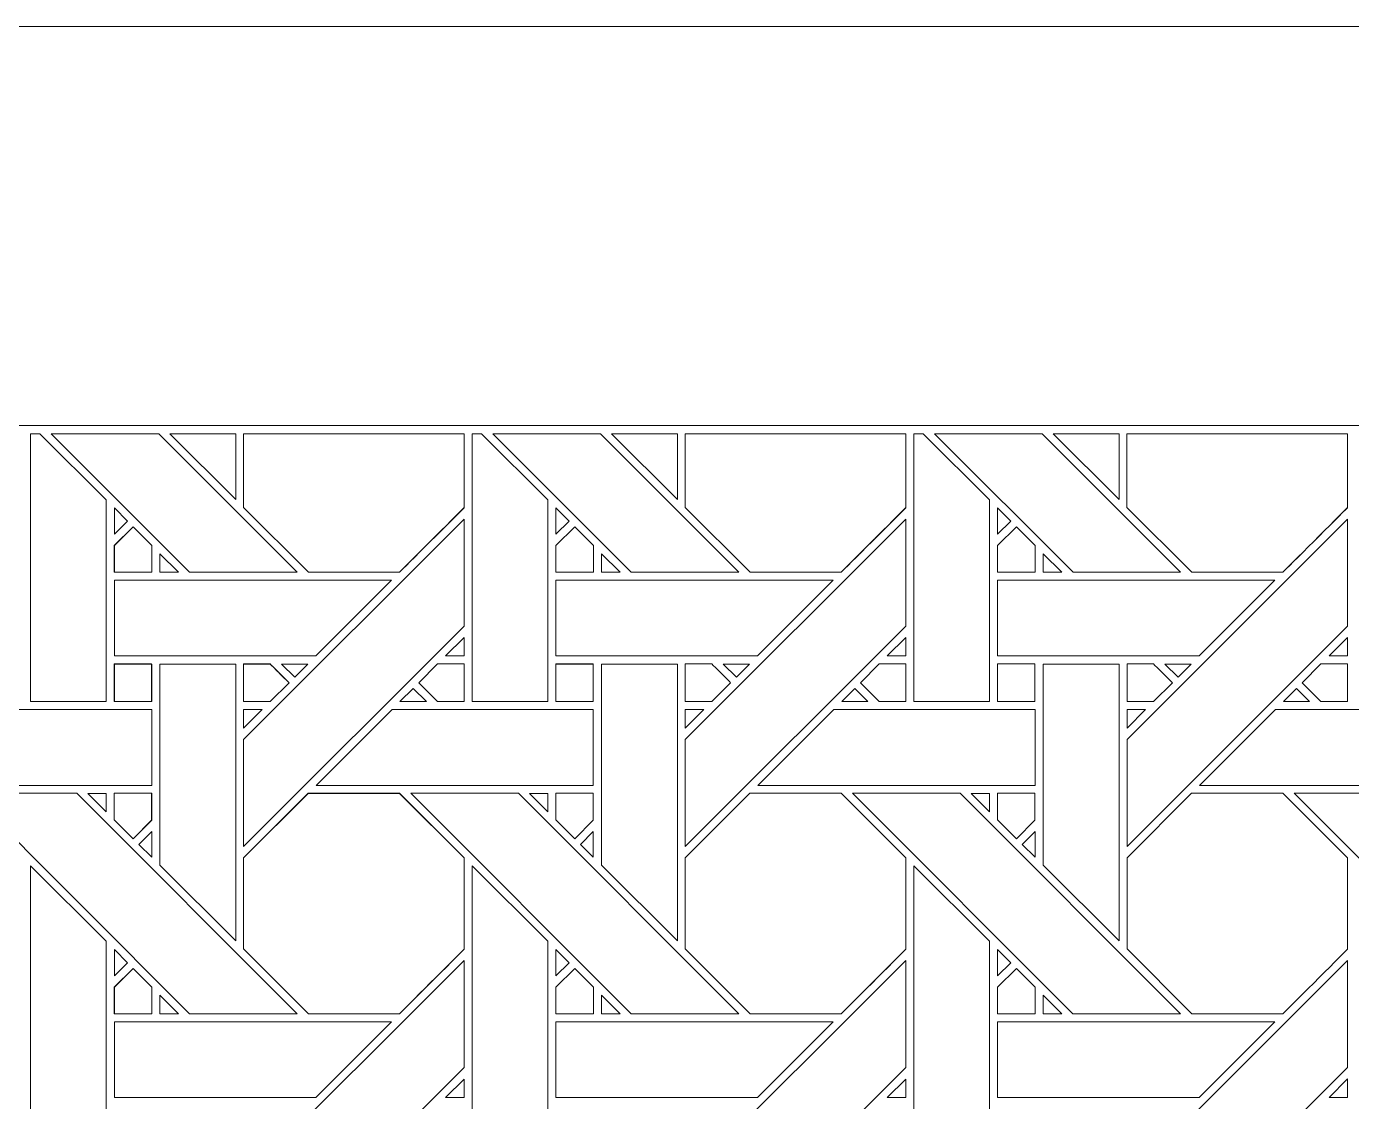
# Model space of a CAD drawing. Header units: inches. Extents: x 3.4 to 21.4, y 0.1 to 18.1.
# Drawn here: x 9.308 to 12.154, y 15.785 to 18.095 of the extents above; entities that cross this region are included whole.
import ezdxf

# ---------------------------------------------------------------- set-up
doc = ezdxf.new("R2010")
doc.units = ezdxf.units.IN
doc.header["$MEASUREMENT"] = 0
doc.layers.add('Design', color=7, linetype='Continuous', lineweight=0)

msp = doc.modelspace()

# ---------------------------------------------------------------- linework, layer by layer
at = {"layer": 'Design'}
for points, knots in [([(3.3829, 18.0948), (3.3829, 18.0948), (3.3829, 0.0948), (3.3829, 0.0948), (3.3829, 0.0948), (21.3829, 0.0948), (21.3829, 0.0948), (21.3829, 0.0948), (21.3829, 18.0948), (21.3829, 18.0948), (21.3829, 18.0948), (3.3829, 18.0948), (3.3829, 18.0948)], [0, 0, 0, 0, 1, 1, 1, 2, 2, 2, 3, 3, 3, 4, 4, 4, 4]), ([(4.2402, 17.2374), (4.2402, 17.2374), (4.2402, 0.9521), (4.2402, 0.9521), (4.2402, 0.9521), (20.5255, 0.9521), (20.5255, 0.9521), (20.5255, 0.9521), (20.5255, 17.2374), (20.5255, 17.2374), (20.5255, 17.2374), (4.2402, 17.2374), (4.2402, 17.2374)], [0, 0, 0, 0, 1, 1, 1, 2, 2, 2, 3, 3, 3, 4, 4, 4, 4]), ([(9.4791, 16.6442), (9.4791, 16.6442), (9.3163, 16.6442), (9.3163, 16.6442), (9.3163, 16.6442), (9.3163, 17.2198), (9.3163, 17.2198), (9.3163, 17.2198), (9.3367, 17.2198), (9.3367, 17.2198), (9.3367, 17.2198), (9.4791, 17.0779), (9.4791, 17.0779), (9.4791, 17.0779), (9.4791, 16.6442), (9.4791, 16.6442)], [0, 0, 0, 0, 1, 1, 1, 2, 2, 2, 3, 3, 3, 4, 4, 4, 5, 5, 5, 5]), ([(9.8892, 16.9222), (9.8892, 16.9222), (9.6582, 16.9222), (9.6582, 16.9222), (9.6582, 16.9222), (9.3607, 17.2198), (9.3607, 17.2198), (9.3607, 17.2198), (9.5917, 17.2198), (9.5917, 17.2198), (9.5917, 17.2198), (9.8892, 16.9222), (9.8892, 16.9222)], [0, 0, 0, 0, 1, 1, 1, 2, 2, 2, 3, 3, 3, 4, 4, 4, 4]), ([(9.7571, 17.2198), (9.7571, 17.2198), (9.7571, 17.0786), (9.7571, 17.0786), (9.7571, 17.0786), (9.6159, 17.2198), (9.6159, 17.2198), (9.6159, 17.2198), (9.7571, 17.2198), (9.7571, 17.2198)], [0, 0, 0, 0, 1, 1, 1, 2, 2, 2, 3, 3, 3, 3]), ([(10.2478, 17.2198), (10.2478, 17.2198), (10.2478, 17.0611), (10.2478, 17.0611), (10.23, 17.0431), (10.1181, 16.9314), (10.1091, 16.9224), (10.1091, 16.9224), (9.9134, 16.9224), (9.9134, 16.9224), (9.9134, 16.9224), (9.7742, 17.0616), (9.7742, 17.0616), (9.7742, 17.0616), (9.7742, 17.2198), (9.7742, 17.2198), (9.7742, 17.2198), (10.2478, 17.2198), (10.2478, 17.2198)], [0, 0, 0, 0, 1, 1, 1, 2, 2, 2, 3, 3, 3, 4, 4, 4, 5, 5, 5, 6, 6, 6, 6]), ([(9.7742, 17.2198), (9.7742, 17.2198), (10.2478, 17.2198), (10.2478, 17.2198), (10.2478, 17.2198), (10.2478, 17.0609), (10.2478, 17.0609), (10.23, 17.0429), (10.1181, 16.9312), (10.1092, 16.9222), (10.1092, 16.9222), (9.9135, 16.9222), (9.9135, 16.9222), (9.9135, 16.9222), (9.7742, 17.0615), (9.7742, 17.0615), (9.7742, 17.0615), (9.7742, 17.2198), (9.7742, 17.2198)], [0, 0, 0, 0, 1, 1, 1, 2, 2, 2, 3, 3, 3, 4, 4, 4, 5, 5, 5, 6, 6, 6, 6]), ([(10.4278, 16.6442), (10.4278, 16.6442), (10.265, 16.6442), (10.265, 16.6442), (10.265, 16.6442), (10.265, 17.2198), (10.265, 17.2198), (10.265, 17.2198), (10.2854, 17.2198), (10.2854, 17.2198), (10.2854, 17.2198), (10.4278, 17.0779), (10.4278, 17.0779), (10.4278, 17.0779), (10.4278, 16.6442), (10.4278, 16.6442)], [0, 0, 0, 0, 1, 1, 1, 2, 2, 2, 3, 3, 3, 4, 4, 4, 5, 5, 5, 5]), ([(10.838, 16.9222), (10.838, 16.9222), (10.6069, 16.9222), (10.6069, 16.9222), (10.6069, 16.9222), (10.3094, 17.2198), (10.3094, 17.2198), (10.3094, 17.2198), (10.5404, 17.2198), (10.5404, 17.2198), (10.5404, 17.2198), (10.838, 16.9222), (10.838, 16.9222)], [0, 0, 0, 0, 1, 1, 1, 2, 2, 2, 3, 3, 3, 4, 4, 4, 4]), ([(10.7058, 17.2198), (10.7058, 17.2198), (10.7058, 17.0786), (10.7058, 17.0786), (10.7058, 17.0786), (10.5647, 17.2198), (10.5647, 17.2198), (10.5647, 17.2198), (10.7058, 17.2198), (10.7058, 17.2198)], [0, 0, 0, 0, 1, 1, 1, 2, 2, 2, 3, 3, 3, 3]), ([(11.1966, 17.2198), (11.1966, 17.2198), (11.1966, 17.0611), (11.1966, 17.0611), (11.1788, 17.0431), (11.0668, 16.9314), (11.0579, 16.9224), (11.0579, 16.9224), (10.8621, 16.9224), (10.8621, 16.9224), (10.8621, 16.9224), (10.7229, 17.0616), (10.7229, 17.0616), (10.7229, 17.0616), (10.7229, 17.2198), (10.7229, 17.2198), (10.7229, 17.2198), (11.1966, 17.2198), (11.1966, 17.2198)], [0, 0, 0, 0, 1, 1, 1, 2, 2, 2, 3, 3, 3, 4, 4, 4, 5, 5, 5, 6, 6, 6, 6]), ([(10.7229, 17.2198), (10.7229, 17.2198), (11.1966, 17.2198), (11.1966, 17.2198), (11.1966, 17.2198), (11.1966, 17.0609), (11.1966, 17.0609), (11.1787, 17.0429), (11.0668, 16.9312), (11.0579, 16.9222), (11.0579, 16.9222), (10.8622, 16.9222), (10.8622, 16.9222), (10.8622, 16.9222), (10.7229, 17.0615), (10.7229, 17.0615), (10.7229, 17.0615), (10.7229, 17.2198), (10.7229, 17.2198)], [0, 0, 0, 0, 1, 1, 1, 2, 2, 2, 3, 3, 3, 4, 4, 4, 5, 5, 5, 6, 6, 6, 6]), ([(11.3765, 16.6442), (11.3765, 16.6442), (11.2137, 16.6442), (11.2137, 16.6442), (11.2137, 16.6442), (11.2137, 17.2198), (11.2137, 17.2198), (11.2137, 17.2198), (11.2341, 17.2198), (11.2341, 17.2198), (11.2341, 17.2198), (11.3765, 17.0779), (11.3765, 17.0779), (11.3765, 17.0779), (11.3765, 16.6442), (11.3765, 16.6442)], [0, 0, 0, 0, 1, 1, 1, 2, 2, 2, 3, 3, 3, 4, 4, 4, 5, 5, 5, 5]), ([(11.7867, 16.9222), (11.7867, 16.9222), (11.5557, 16.9222), (11.5557, 16.9222), (11.5557, 16.9222), (11.2582, 17.2198), (11.2582, 17.2198), (11.2582, 17.2198), (11.4891, 17.2198), (11.4891, 17.2198), (11.4891, 17.2198), (11.7867, 16.9222), (11.7867, 16.9222)], [0, 0, 0, 0, 1, 1, 1, 2, 2, 2, 3, 3, 3, 4, 4, 4, 4]), ([(11.6545, 17.2198), (11.6545, 17.2198), (11.6545, 17.0786), (11.6545, 17.0786), (11.6545, 17.0786), (11.5134, 17.2198), (11.5134, 17.2198), (11.5134, 17.2198), (11.6545, 17.2198), (11.6545, 17.2198)], [0, 0, 0, 0, 1, 1, 1, 2, 2, 2, 3, 3, 3, 3]), ([(12.1453, 17.2198), (12.1453, 17.2198), (12.1453, 17.0611), (12.1453, 17.0611), (12.1275, 17.0431), (12.0156, 16.9314), (12.0066, 16.9224), (12.0066, 16.9224), (11.8109, 16.9224), (11.8109, 16.9224), (11.8109, 16.9224), (11.6716, 17.0616), (11.6716, 17.0616), (11.6716, 17.0616), (11.6716, 17.2198), (11.6716, 17.2198), (11.6716, 17.2198), (12.1453, 17.2198), (12.1453, 17.2198)], [0, 0, 0, 0, 1, 1, 1, 2, 2, 2, 3, 3, 3, 4, 4, 4, 5, 5, 5, 6, 6, 6, 6]), ([(11.6716, 17.2198), (11.6716, 17.2198), (12.1453, 17.2198), (12.1453, 17.2198), (12.1453, 17.2198), (12.1453, 17.0609), (12.1453, 17.0609), (12.1275, 17.043), (12.0156, 16.9312), (12.0066, 16.9222), (12.0066, 16.9222), (11.8109, 16.9222), (11.8109, 16.9222), (11.8109, 16.9222), (11.6716, 17.0615), (11.6716, 17.0615), (11.6716, 17.0615), (11.6716, 17.2198), (11.6716, 17.2198)], [0, 0, 0, 0, 1, 1, 1, 2, 2, 2, 3, 3, 3, 4, 4, 4, 5, 5, 5, 6, 6, 6, 6]), ([(9.4964, 17.0037), (9.4964, 17.0037), (9.4964, 17.0604), (9.4964, 17.0604), (9.4964, 17.0604), (9.5245, 17.0318), (9.5245, 17.0318), (9.5245, 17.0318), (9.4964, 17.0037), (9.4964, 17.0037)], [0, 0, 0, 0, 1, 1, 1, 2, 2, 2, 3, 3, 3, 3]), ([(10.4451, 17.0037), (10.4451, 17.0037), (10.4451, 17.0604), (10.4451, 17.0604), (10.4451, 17.0604), (10.4733, 17.0318), (10.4733, 17.0318), (10.4733, 17.0318), (10.4451, 17.0037), (10.4451, 17.0037)], [0, 0, 0, 0, 1, 1, 1, 2, 2, 2, 3, 3, 3, 3]), ([(11.3938, 17.0037), (11.3938, 17.0037), (11.3938, 17.0604), (11.3938, 17.0604), (11.3938, 17.0604), (11.422, 17.0318), (11.422, 17.0318), (11.422, 17.0318), (11.3938, 17.0037), (11.3938, 17.0037)], [0, 0, 0, 0, 1, 1, 1, 2, 2, 2, 3, 3, 3, 3]), ([(10.2479, 17.0365), (10.2479, 17.0365), (10.2479, 16.8065), (10.2479, 16.8065), (10.2479, 16.8065), (9.7742, 16.3328), (9.7742, 16.3328), (9.7742, 16.3328), (9.7742, 16.5629), (9.7742, 16.5629), (9.7742, 16.5629), (10.2479, 17.0365), (10.2479, 17.0365)], [0, 0, 0, 0, 1, 1, 1, 2, 2, 2, 3, 3, 3, 4, 4, 4, 4]), ([(11.1966, 16.8065), (11.1966, 16.8065), (10.7229, 16.3328), (10.7229, 16.3328), (10.7229, 16.3328), (10.7229, 16.5629), (10.7229, 16.5629), (10.7229, 16.5629), (11.1966, 17.0365), (11.1966, 17.0365), (11.1966, 17.0365), (11.1966, 16.8065), (11.1966, 16.8065)], [0, 0, 0, 0, 1, 1, 1, 2, 2, 2, 3, 3, 3, 4, 4, 4, 4]), ([(11.6717, 16.3328), (11.6717, 16.3328), (11.6717, 16.5629), (11.6717, 16.5629), (11.6717, 16.5629), (12.1453, 17.0365), (12.1453, 17.0365), (12.1453, 17.0365), (12.1453, 16.8065), (12.1453, 16.8065), (12.1453, 16.8065), (11.6717, 16.3328), (11.6717, 16.3328)], [0, 0, 0, 0, 1, 1, 1, 2, 2, 2, 3, 3, 3, 4, 4, 4, 4]), ([(9.4963, 16.9221), (9.4963, 16.9221), (9.4963, 16.9794), (9.4963, 16.9794), (9.4963, 16.9794), (9.5366, 17.0198), (9.5366, 17.0198), (9.5366, 17.0198), (9.5769, 16.9794), (9.5769, 16.9794), (9.5769, 16.9794), (9.5769, 16.9221), (9.5769, 16.9221), (9.5769, 16.9221), (9.4963, 16.9221), (9.4963, 16.9221)], [0, 0, 0, 0, 1, 1, 1, 2, 2, 2, 3, 3, 3, 4, 4, 4, 5, 5, 5, 5]), ([(9.5367, 17.0196), (9.5367, 17.0196), (9.577, 16.9793), (9.577, 16.9793), (9.577, 16.9793), (9.577, 16.922), (9.577, 16.922), (9.577, 16.922), (9.4964, 16.922), (9.4964, 16.922), (9.4964, 16.922), (9.4964, 16.9793), (9.4964, 16.9793), (9.4964, 16.9793), (9.5367, 17.0196), (9.5367, 17.0196)], [0, 0, 0, 0, 1, 1, 1, 2, 2, 2, 3, 3, 3, 4, 4, 4, 5, 5, 5, 5]), ([(10.445, 16.9221), (10.445, 16.9221), (10.445, 16.9794), (10.445, 16.9794), (10.445, 16.9794), (10.4854, 17.0198), (10.4854, 17.0198), (10.4854, 17.0198), (10.5257, 16.9794), (10.5257, 16.9794), (10.5257, 16.9794), (10.5257, 16.9221), (10.5257, 16.9221), (10.5257, 16.9221), (10.445, 16.9221), (10.445, 16.9221)], [0, 0, 0, 0, 1, 1, 1, 2, 2, 2, 3, 3, 3, 4, 4, 4, 5, 5, 5, 5]), ([(10.4854, 17.0196), (10.4854, 17.0196), (10.5258, 16.9793), (10.5258, 16.9793), (10.5258, 16.9793), (10.5258, 16.922), (10.5258, 16.922), (10.5258, 16.922), (10.4451, 16.922), (10.4451, 16.922), (10.4451, 16.922), (10.4451, 16.9793), (10.4451, 16.9793), (10.4451, 16.9793), (10.4854, 17.0196), (10.4854, 17.0196)], [0, 0, 0, 0, 1, 1, 1, 2, 2, 2, 3, 3, 3, 4, 4, 4, 5, 5, 5, 5]), ([(11.3938, 16.9221), (11.3938, 16.9221), (11.3938, 16.9794), (11.3938, 16.9794), (11.3938, 16.9794), (11.4341, 17.0198), (11.4341, 17.0198), (11.4341, 17.0198), (11.4744, 16.9794), (11.4744, 16.9794), (11.4744, 16.9794), (11.4744, 16.9221), (11.4744, 16.9221), (11.4744, 16.9221), (11.3938, 16.9221), (11.3938, 16.9221)], [0, 0, 0, 0, 1, 1, 1, 2, 2, 2, 3, 3, 3, 4, 4, 4, 5, 5, 5, 5]), ([(11.4341, 17.0196), (11.4341, 17.0196), (11.4745, 16.9793), (11.4745, 16.9793), (11.4745, 16.9793), (11.4745, 16.922), (11.4745, 16.922), (11.4745, 16.922), (11.3938, 16.922), (11.3938, 16.922), (11.3938, 16.922), (11.3938, 16.9793), (11.3938, 16.9793), (11.3938, 16.9793), (11.4341, 17.0196), (11.4341, 17.0196)], [0, 0, 0, 0, 1, 1, 1, 2, 2, 2, 3, 3, 3, 4, 4, 4, 5, 5, 5, 5]), ([(9.5943, 16.9222), (9.5943, 16.9222), (9.5943, 16.962), (9.5943, 16.962), (9.5943, 16.962), (9.634, 16.9222), (9.634, 16.9222), (9.634, 16.9222), (9.5943, 16.9222), (9.5943, 16.9222)], [0, 0, 0, 0, 1, 1, 1, 2, 2, 2, 3, 3, 3, 3]), ([(10.543, 16.9222), (10.543, 16.9222), (10.543, 16.962), (10.543, 16.962), (10.543, 16.962), (10.5827, 16.9222), (10.5827, 16.9222), (10.5827, 16.9222), (10.543, 16.9222), (10.543, 16.9222)], [0, 0, 0, 0, 1, 1, 1, 2, 2, 2, 3, 3, 3, 3]), ([(11.4917, 16.9222), (11.4917, 16.9222), (11.4917, 16.962), (11.4917, 16.962), (11.4917, 16.962), (11.5314, 16.9222), (11.5314, 16.9222), (11.5314, 16.9222), (11.4917, 16.9222), (11.4917, 16.9222)], [0, 0, 0, 0, 1, 1, 1, 2, 2, 2, 3, 3, 3, 3]), ([(10.0921, 16.905), (10.0921, 16.905), (9.9293, 16.7423), (9.9293, 16.7423), (9.9293, 16.7423), (9.4964, 16.7423), (9.4964, 16.7423), (9.4964, 16.7423), (9.4964, 16.905), (9.4964, 16.905), (9.4964, 16.905), (10.0921, 16.905), (10.0921, 16.905)], [0, 0, 0, 0, 1, 1, 1, 2, 2, 2, 3, 3, 3, 4, 4, 4, 4]), ([(11.0408, 16.905), (11.0408, 16.905), (10.8781, 16.7423), (10.8781, 16.7423), (10.8781, 16.7423), (10.4451, 16.7423), (10.4451, 16.7423), (10.4451, 16.7423), (10.4451, 16.905), (10.4451, 16.905), (10.4451, 16.905), (11.0408, 16.905), (11.0408, 16.905)], [0, 0, 0, 0, 1, 1, 1, 2, 2, 2, 3, 3, 3, 4, 4, 4, 4]), ([(11.9895, 16.905), (11.9895, 16.905), (11.8268, 16.7423), (11.8268, 16.7423), (11.8268, 16.7423), (11.3938, 16.7423), (11.3938, 16.7423), (11.3938, 16.7423), (11.3938, 16.905), (11.3938, 16.905), (11.3938, 16.905), (11.9895, 16.905), (11.9895, 16.905)], [0, 0, 0, 0, 1, 1, 1, 2, 2, 2, 3, 3, 3, 4, 4, 4, 4]), ([(10.2081, 16.7423), (10.2081, 16.7423), (10.2479, 16.7821), (10.2479, 16.7821), (10.2479, 16.7821), (10.2479, 16.7423), (10.2479, 16.7423), (10.2479, 16.7423), (10.2081, 16.7423), (10.2081, 16.7423)], [0, 0, 0, 0, 1, 1, 1, 2, 2, 2, 3, 3, 3, 3]), ([(11.1568, 16.7423), (11.1568, 16.7423), (11.1966, 16.7821), (11.1966, 16.7821), (11.1966, 16.7821), (11.1966, 16.7423), (11.1966, 16.7423), (11.1966, 16.7423), (11.1568, 16.7423), (11.1568, 16.7423)], [0, 0, 0, 0, 1, 1, 1, 2, 2, 2, 3, 3, 3, 3]), ([(12.1056, 16.7423), (12.1056, 16.7423), (12.1453, 16.7821), (12.1453, 16.7821), (12.1453, 16.7821), (12.1453, 16.7423), (12.1453, 16.7423), (12.1453, 16.7423), (12.1056, 16.7423), (12.1056, 16.7423)], [0, 0, 0, 0, 1, 1, 1, 2, 2, 2, 3, 3, 3, 3]), ([(9.5765, 16.7251), (9.5765, 16.7251), (9.5765, 16.6444), (9.5765, 16.6444), (9.5765, 16.6444), (9.4963, 16.6444), (9.4963, 16.6444), (9.4963, 16.6444), (9.4963, 16.7251), (9.4963, 16.7251), (9.4963, 16.7251), (9.5765, 16.7251), (9.5765, 16.7251)], [0, 0, 0, 0, 1, 1, 1, 2, 2, 2, 3, 3, 3, 4, 4, 4, 4]), ([(9.5766, 16.725), (9.5766, 16.725), (9.5766, 16.6442), (9.5766, 16.6442), (9.5766, 16.6442), (9.4964, 16.6442), (9.4964, 16.6442), (9.4964, 16.6442), (9.4964, 16.725), (9.4964, 16.725), (9.4964, 16.725), (9.5766, 16.725), (9.5766, 16.725)], [0, 0, 0, 0, 1, 1, 1, 2, 2, 2, 3, 3, 3, 4, 4, 4, 4]), ([(9.5942, 16.2928), (9.5942, 16.2928), (9.5942, 16.725), (9.5942, 16.725), (9.5942, 16.725), (9.7571, 16.725), (9.7571, 16.725), (9.7571, 16.725), (9.7571, 16.1299), (9.7571, 16.1299), (9.7571, 16.1299), (9.5942, 16.2928), (9.5942, 16.2928)], [0, 0, 0, 0, 1, 1, 1, 2, 2, 2, 3, 3, 3, 4, 4, 4, 4]), ([(9.7742, 16.6444), (9.7742, 16.6444), (9.7742, 16.7251), (9.7742, 16.7251), (9.7742, 16.7251), (9.8312, 16.7251), (9.8312, 16.7251), (9.8364, 16.72), (9.8671, 16.6892), (9.8716, 16.6848), (9.8716, 16.6848), (9.8311, 16.6444), (9.8311, 16.6444), (9.8311, 16.6444), (9.7742, 16.6444), (9.7742, 16.6444)], [0, 0, 0, 0, 1, 1, 1, 2, 2, 2, 3, 3, 3, 4, 4, 4, 5, 5, 5, 5]), ([(9.8557, 16.7006), (9.8557, 16.7006), (9.8716, 16.6847), (9.8716, 16.6847), (9.8716, 16.6847), (9.8312, 16.6442), (9.8312, 16.6442), (9.8312, 16.6442), (9.7742, 16.6442), (9.7742, 16.6442), (9.7742, 16.6442), (9.7742, 16.725), (9.7742, 16.725), (9.7742, 16.725), (9.8313, 16.725), (9.8313, 16.725), (9.8366, 16.7197), (9.8465, 16.7098), (9.8557, 16.7006)], [0, 0, 0, 0, 1, 1, 1, 2, 2, 2, 3, 3, 3, 4, 4, 4, 5, 5, 5, 6, 6, 6, 6]), ([(9.8556, 16.725), (9.8556, 16.725), (9.9121, 16.725), (9.9121, 16.725), (9.9121, 16.725), (9.8838, 16.6968), (9.8838, 16.6968), (9.8838, 16.6968), (9.8556, 16.725), (9.8556, 16.725)], [0, 0, 0, 0, 1, 1, 1, 2, 2, 2, 3, 3, 3, 3]), ([(10.1504, 16.6847), (10.1504, 16.6847), (10.1908, 16.7251), (10.1908, 16.7251), (10.1908, 16.7251), (10.2478, 16.7251), (10.2478, 16.7251), (10.2478, 16.7251), (10.2478, 16.6442), (10.2478, 16.6442), (10.2478, 16.6442), (10.1908, 16.6442), (10.1908, 16.6442), (10.1908, 16.6442), (10.1504, 16.6847), (10.1504, 16.6847)], [0, 0, 0, 0, 1, 1, 1, 2, 2, 2, 3, 3, 3, 4, 4, 4, 5, 5, 5, 5]), ([(10.1504, 16.6846), (10.1504, 16.6846), (10.1908, 16.7251), (10.1908, 16.7251), (10.1908, 16.7251), (10.2478, 16.7251), (10.2478, 16.7251), (10.2478, 16.7251), (10.2478, 16.6442), (10.2478, 16.6442), (10.2478, 16.6442), (10.1908, 16.6442), (10.1908, 16.6442), (10.1908, 16.6442), (10.1504, 16.6846), (10.1504, 16.6846)], [0, 0, 0, 0, 1, 1, 1, 2, 2, 2, 3, 3, 3, 4, 4, 4, 5, 5, 5, 5]), ([(10.5253, 16.7251), (10.5253, 16.7251), (10.5253, 16.6444), (10.5253, 16.6444), (10.5253, 16.6444), (10.445, 16.6444), (10.445, 16.6444), (10.445, 16.6444), (10.445, 16.7251), (10.445, 16.7251), (10.445, 16.7251), (10.5253, 16.7251), (10.5253, 16.7251)], [0, 0, 0, 0, 1, 1, 1, 2, 2, 2, 3, 3, 3, 4, 4, 4, 4]), ([(10.5253, 16.6442), (10.5253, 16.6442), (10.4451, 16.6442), (10.4451, 16.6442), (10.4451, 16.6442), (10.4451, 16.725), (10.4451, 16.725), (10.4451, 16.725), (10.5253, 16.725), (10.5253, 16.725), (10.5253, 16.725), (10.5253, 16.6442), (10.5253, 16.6442)], [0, 0, 0, 0, 1, 1, 1, 2, 2, 2, 3, 3, 3, 4, 4, 4, 4]), ([(10.5429, 16.2928), (10.5429, 16.2928), (10.5429, 16.725), (10.5429, 16.725), (10.5429, 16.725), (10.7058, 16.725), (10.7058, 16.725), (10.7058, 16.725), (10.7058, 16.1299), (10.7058, 16.1299), (10.7058, 16.1299), (10.5429, 16.2928), (10.5429, 16.2928)], [0, 0, 0, 0, 1, 1, 1, 2, 2, 2, 3, 3, 3, 4, 4, 4, 4]), ([(10.7229, 16.6443), (10.7229, 16.6443), (10.7229, 16.7251), (10.7229, 16.7251), (10.7229, 16.7251), (10.78, 16.7251), (10.78, 16.7251), (10.7851, 16.72), (10.8159, 16.6892), (10.8203, 16.6847), (10.8203, 16.6847), (10.7799, 16.6443), (10.7799, 16.6443), (10.7799, 16.6443), (10.7229, 16.6443), (10.7229, 16.6443)], [0, 0, 0, 0, 1, 1, 1, 2, 2, 2, 3, 3, 3, 4, 4, 4, 5, 5, 5, 5]), ([(10.8203, 16.6847), (10.8203, 16.6847), (10.7799, 16.6443), (10.7799, 16.6443), (10.7799, 16.6443), (10.7229, 16.6443), (10.7229, 16.6443), (10.7229, 16.6443), (10.7229, 16.7251), (10.7229, 16.7251), (10.7229, 16.7251), (10.78, 16.7251), (10.78, 16.7251), (10.7852, 16.7199), (10.816, 16.689), (10.8203, 16.6847)], [0, 0, 0, 0, 1, 1, 1, 2, 2, 2, 3, 3, 3, 4, 4, 4, 5, 5, 5, 5]), ([(10.8325, 16.6968), (10.8325, 16.6968), (10.8044, 16.725), (10.8044, 16.725), (10.8044, 16.725), (10.8608, 16.725), (10.8608, 16.725), (10.8608, 16.725), (10.8325, 16.6968), (10.8325, 16.6968)], [0, 0, 0, 0, 1, 1, 1, 2, 2, 2, 3, 3, 3, 3]), ([(11.1395, 16.6443), (11.1395, 16.6443), (11.0991, 16.6847), (11.0991, 16.6847), (11.0991, 16.6847), (11.1396, 16.7251), (11.1396, 16.7251), (11.1396, 16.7251), (11.1966, 16.7251), (11.1966, 16.7251), (11.1966, 16.7251), (11.1966, 16.6443), (11.1966, 16.6443), (11.1966, 16.6443), (11.1395, 16.6443), (11.1395, 16.6443)], [0, 0, 0, 0, 1, 1, 1, 2, 2, 2, 3, 3, 3, 4, 4, 4, 5, 5, 5, 5]), ([(11.0991, 16.6847), (11.0991, 16.6847), (11.1396, 16.7251), (11.1396, 16.7251), (11.1396, 16.7251), (11.1966, 16.7251), (11.1966, 16.7251), (11.1966, 16.7251), (11.1966, 16.6443), (11.1966, 16.6443), (11.1966, 16.6443), (11.1395, 16.6443), (11.1395, 16.6443), (11.1395, 16.6443), (11.0991, 16.6847), (11.0991, 16.6847)], [0, 0, 0, 0, 1, 1, 1, 2, 2, 2, 3, 3, 3, 4, 4, 4, 5, 5, 5, 5]), ([(11.3938, 16.6443), (11.3938, 16.6443), (11.3938, 16.7251), (11.3938, 16.7251), (11.3938, 16.7251), (11.474, 16.7251), (11.474, 16.7251), (11.474, 16.7251), (11.474, 16.6443), (11.474, 16.6443), (11.474, 16.6443), (11.3938, 16.6443), (11.3938, 16.6443)], [0, 0, 0, 0, 1, 1, 1, 2, 2, 2, 3, 3, 3, 4, 4, 4, 4]), ([(11.474, 16.7251), (11.474, 16.7251), (11.474, 16.6443), (11.474, 16.6443), (11.474, 16.6443), (11.3938, 16.6443), (11.3938, 16.6443), (11.3938, 16.6443), (11.3938, 16.7251), (11.3938, 16.7251), (11.3938, 16.7251), (11.474, 16.7251), (11.474, 16.7251)], [0, 0, 0, 0, 1, 1, 1, 2, 2, 2, 3, 3, 3, 4, 4, 4, 4]), ([(11.4916, 16.2928), (11.4916, 16.2928), (11.4916, 16.725), (11.4916, 16.725), (11.4916, 16.725), (11.6545, 16.725), (11.6545, 16.725), (11.6545, 16.725), (11.6545, 16.1299), (11.6545, 16.1299), (11.6545, 16.1299), (11.4916, 16.2928), (11.4916, 16.2928)], [0, 0, 0, 0, 1, 1, 1, 2, 2, 2, 3, 3, 3, 4, 4, 4, 4]), ([(11.6717, 16.6443), (11.6717, 16.6443), (11.6717, 16.7251), (11.6717, 16.7251), (11.6717, 16.7251), (11.7287, 16.7251), (11.7287, 16.7251), (11.7339, 16.72), (11.7646, 16.6892), (11.7691, 16.6847), (11.7691, 16.6847), (11.7286, 16.6443), (11.7286, 16.6443), (11.7286, 16.6443), (11.6717, 16.6443), (11.6717, 16.6443)], [0, 0, 0, 0, 1, 1, 1, 2, 2, 2, 3, 3, 3, 4, 4, 4, 5, 5, 5, 5]), ([(11.7691, 16.6847), (11.7691, 16.6847), (11.7286, 16.6443), (11.7286, 16.6443), (11.7286, 16.6443), (11.6717, 16.6443), (11.6717, 16.6443), (11.6717, 16.6443), (11.6717, 16.7251), (11.6717, 16.7251), (11.6717, 16.7251), (11.7287, 16.7251), (11.7287, 16.7251), (11.7339, 16.7199), (11.7647, 16.689), (11.7691, 16.6847)], [0, 0, 0, 0, 1, 1, 1, 2, 2, 2, 3, 3, 3, 4, 4, 4, 5, 5, 5, 5]), ([(11.7813, 16.6968), (11.7813, 16.6968), (11.7531, 16.725), (11.7531, 16.725), (11.7531, 16.725), (11.8096, 16.725), (11.8096, 16.725), (11.8096, 16.725), (11.7813, 16.6968), (11.7813, 16.6968)], [0, 0, 0, 0, 1, 1, 1, 2, 2, 2, 3, 3, 3, 3]), ([(12.0882, 16.6443), (12.0882, 16.6443), (12.0479, 16.6847), (12.0479, 16.6847), (12.0479, 16.6847), (12.0883, 16.7251), (12.0883, 16.7251), (12.0883, 16.7251), (12.1453, 16.7251), (12.1453, 16.7251), (12.1453, 16.7251), (12.1453, 16.6443), (12.1453, 16.6443), (12.1453, 16.6443), (12.0882, 16.6443), (12.0882, 16.6443)], [0, 0, 0, 0, 1, 1, 1, 2, 2, 2, 3, 3, 3, 4, 4, 4, 5, 5, 5, 5]), ([(12.0479, 16.6847), (12.0479, 16.6847), (12.0883, 16.7251), (12.0883, 16.7251), (12.0883, 16.7251), (12.1453, 16.7251), (12.1453, 16.7251), (12.1453, 16.7251), (12.1453, 16.6443), (12.1453, 16.6443), (12.1453, 16.6443), (12.0882, 16.6443), (12.0882, 16.6443), (12.0882, 16.6443), (12.0479, 16.6847), (12.0479, 16.6847)], [0, 0, 0, 0, 1, 1, 1, 2, 2, 2, 3, 3, 3, 4, 4, 4, 5, 5, 5, 5]), ([(10.1666, 16.6442), (10.1666, 16.6442), (10.11, 16.6442), (10.11, 16.6442), (10.11, 16.6442), (10.1383, 16.6725), (10.1383, 16.6725), (10.1383, 16.6725), (10.1666, 16.6442), (10.1666, 16.6442)], [0, 0, 0, 0, 1, 1, 1, 2, 2, 2, 3, 3, 3, 3]), ([(11.1153, 16.6442), (11.1153, 16.6442), (11.0588, 16.6442), (11.0588, 16.6442), (11.0588, 16.6442), (11.087, 16.6725), (11.087, 16.6725), (11.087, 16.6725), (11.1153, 16.6442), (11.1153, 16.6442)], [0, 0, 0, 0, 1, 1, 1, 2, 2, 2, 3, 3, 3, 3]), ([(12.064, 16.6442), (12.064, 16.6442), (12.0075, 16.6442), (12.0075, 16.6442), (12.0075, 16.6442), (12.0358, 16.6725), (12.0358, 16.6725), (12.0358, 16.6725), (12.064, 16.6442), (12.064, 16.6442)], [0, 0, 0, 0, 1, 1, 1, 2, 2, 2, 3, 3, 3, 3]), ([(9.5766, 16.6271), (9.5766, 16.6271), (9.5766, 16.4643), (9.5766, 16.4643), (9.5766, 16.4643), (8.9813, 16.4643), (8.9813, 16.4643), (8.9813, 16.4643), (9.1442, 16.6271), (9.1442, 16.6271), (9.1442, 16.6271), (9.5766, 16.6271), (9.5766, 16.6271)], [0, 0, 0, 0, 1, 1, 1, 2, 2, 2, 3, 3, 3, 4, 4, 4, 4]), ([(9.8141, 16.6271), (9.8141, 16.6271), (9.7742, 16.5873), (9.7742, 16.5873), (9.7742, 16.5873), (9.7742, 16.6271), (9.7742, 16.6271), (9.7742, 16.6271), (9.8141, 16.6271), (9.8141, 16.6271)], [0, 0, 0, 0, 1, 1, 1, 2, 2, 2, 3, 3, 3, 3]), ([(10.5253, 16.6271), (10.5253, 16.6271), (10.5253, 16.4643), (10.5253, 16.4643), (10.5253, 16.4643), (9.9301, 16.4643), (9.9301, 16.4643), (9.9301, 16.4643), (10.0929, 16.6271), (10.0929, 16.6271), (10.0929, 16.6271), (10.5253, 16.6271), (10.5253, 16.6271)], [0, 0, 0, 0, 1, 1, 1, 2, 2, 2, 3, 3, 3, 4, 4, 4, 4]), ([(10.7229, 16.5873), (10.7229, 16.5873), (10.7229, 16.6271), (10.7229, 16.6271), (10.7229, 16.6271), (10.7628, 16.6271), (10.7628, 16.6271), (10.7628, 16.6271), (10.7229, 16.5873), (10.7229, 16.5873)], [0, 0, 0, 0, 1, 1, 1, 2, 2, 2, 3, 3, 3, 3]), ([(11.4741, 16.6271), (11.4741, 16.6271), (11.4741, 16.4643), (11.4741, 16.4643), (11.4741, 16.4643), (10.8788, 16.4643), (10.8788, 16.4643), (10.8788, 16.4643), (11.0416, 16.6271), (11.0416, 16.6271), (11.0416, 16.6271), (11.4741, 16.6271), (11.4741, 16.6271)], [0, 0, 0, 0, 1, 1, 1, 2, 2, 2, 3, 3, 3, 4, 4, 4, 4]), ([(11.6717, 16.5873), (11.6717, 16.5873), (11.6717, 16.6271), (11.6717, 16.6271), (11.6717, 16.6271), (11.7115, 16.6271), (11.7115, 16.6271), (11.7115, 16.6271), (11.6717, 16.5873), (11.6717, 16.5873)], [0, 0, 0, 0, 1, 1, 1, 2, 2, 2, 3, 3, 3, 3]), ([(12.4228, 16.6271), (12.4228, 16.6271), (12.4228, 16.4643), (12.4228, 16.4643), (12.4228, 16.4643), (11.8275, 16.4643), (11.8275, 16.4643), (11.8275, 16.4643), (11.9904, 16.6271), (11.9904, 16.6271), (11.9904, 16.6271), (12.4228, 16.6271), (12.4228, 16.6271)], [0, 0, 0, 0, 1, 1, 1, 2, 2, 2, 3, 3, 3, 4, 4, 4, 4]), ([(9.8892, 15.9735), (9.8892, 15.9735), (9.6582, 15.9735), (9.6582, 15.9735), (9.6582, 15.9735), (9.1846, 16.4472), (9.1846, 16.4472), (9.1846, 16.4472), (9.4156, 16.4472), (9.4156, 16.4472), (9.4156, 16.4472), (9.8892, 15.9735), (9.8892, 15.9735)], [0, 0, 0, 0, 1, 1, 1, 2, 2, 2, 3, 3, 3, 4, 4, 4, 4]), ([(9.4397, 16.4471), (9.4397, 16.4471), (9.4791, 16.4471), (9.4791, 16.4471), (9.4791, 16.4471), (9.4791, 16.4073), (9.4791, 16.4073), (9.4791, 16.4073), (9.4397, 16.4471), (9.4397, 16.4471)], [0, 0, 0, 0, 1, 1, 1, 2, 2, 2, 3, 3, 3, 3]), ([(9.5765, 16.4473), (9.5765, 16.4473), (9.5765, 16.3897), (9.5765, 16.3897), (9.5765, 16.3897), (9.5366, 16.3497), (9.5366, 16.3497), (9.5366, 16.3497), (9.4963, 16.3901), (9.4963, 16.3901), (9.4963, 16.3901), (9.4963, 16.4473), (9.4963, 16.4473), (9.4963, 16.4473), (9.5765, 16.4473), (9.5765, 16.4473)], [0, 0, 0, 0, 1, 1, 1, 2, 2, 2, 3, 3, 3, 4, 4, 4, 5, 5, 5, 5]), ([(9.5367, 16.3496), (9.5367, 16.3496), (9.4963, 16.39), (9.4963, 16.39), (9.4963, 16.39), (9.4963, 16.4472), (9.4963, 16.4472), (9.4963, 16.4472), (9.5766, 16.4472), (9.5766, 16.4472), (9.5766, 16.4472), (9.5766, 16.3896), (9.5766, 16.3896), (9.5766, 16.3896), (9.5367, 16.3496), (9.5367, 16.3496)], [0, 0, 0, 0, 1, 1, 1, 2, 2, 2, 3, 3, 3, 4, 4, 4, 5, 5, 5, 5]), ([(9.7742, 16.3084), (9.7742, 16.3084), (9.9129, 16.4473), (9.9129, 16.4473), (9.9129, 16.4473), (10.1091, 16.4473), (10.1091, 16.4473), (10.1091, 16.4473), (10.2478, 16.3085), (10.2478, 16.3085), (10.2478, 16.3085), (10.2478, 16.1123), (10.2478, 16.1123), (10.23, 16.0943), (10.1181, 15.9827), (10.1091, 15.9736), (10.1091, 15.9736), (9.9134, 15.9736), (9.9134, 15.9736), (9.9134, 15.9736), (9.7742, 16.1128), (9.7742, 16.1128), (9.7742, 16.1128), (9.7742, 16.3084), (9.7742, 16.3084)], [0, 0, 0, 0, 1, 1, 1, 2, 2, 2, 3, 3, 3, 4, 4, 4, 5, 5, 5, 6, 6, 6, 7, 7, 7, 8, 8, 8, 8]), ([(9.9129, 16.4471), (9.9129, 16.4471), (10.1091, 16.4471), (10.1091, 16.4471), (10.1091, 16.4471), (10.2478, 16.3085), (10.2478, 16.3085), (10.2478, 16.3085), (10.2478, 16.1123), (10.2478, 16.1123), (10.23, 16.0943), (10.1181, 15.9825), (10.1092, 15.9735), (10.1092, 15.9735), (9.9135, 15.9735), (9.9135, 15.9735), (9.9135, 15.9735), (9.7742, 16.1128), (9.7742, 16.1128), (9.7742, 16.1128), (9.7742, 16.3084), (9.7742, 16.3084), (9.7742, 16.3084), (9.9129, 16.4471), (9.9129, 16.4471)], [0, 0, 0, 0, 1, 1, 1, 2, 2, 2, 3, 3, 3, 4, 4, 4, 5, 5, 5, 6, 6, 6, 7, 7, 7, 8, 8, 8, 8]), ([(10.838, 15.9735), (10.838, 15.9735), (10.6069, 15.9735), (10.6069, 15.9735), (10.6069, 15.9735), (10.1334, 16.4472), (10.1334, 16.4472), (10.1334, 16.4472), (10.3643, 16.4472), (10.3643, 16.4472), (10.3643, 16.4472), (10.838, 15.9735), (10.838, 15.9735)], [0, 0, 0, 0, 1, 1, 1, 2, 2, 2, 3, 3, 3, 4, 4, 4, 4]), ([(10.3884, 16.4471), (10.3884, 16.4471), (10.4279, 16.4471), (10.4279, 16.4471), (10.4279, 16.4471), (10.4279, 16.4073), (10.4279, 16.4073), (10.4279, 16.4073), (10.3884, 16.4471), (10.3884, 16.4471)], [0, 0, 0, 0, 1, 1, 1, 2, 2, 2, 3, 3, 3, 3]), ([(10.5253, 16.4472), (10.5253, 16.4472), (10.5253, 16.3896), (10.5253, 16.3896), (10.5253, 16.3896), (10.4853, 16.3497), (10.4853, 16.3497), (10.4853, 16.3497), (10.445, 16.39), (10.445, 16.39), (10.445, 16.39), (10.445, 16.4472), (10.445, 16.4472), (10.445, 16.4472), (10.5253, 16.4472), (10.5253, 16.4472)], [0, 0, 0, 0, 1, 1, 1, 2, 2, 2, 3, 3, 3, 4, 4, 4, 5, 5, 5, 5]), ([(10.5253, 16.3896), (10.5253, 16.3896), (10.4854, 16.3496), (10.4854, 16.3496), (10.4854, 16.3496), (10.445, 16.39), (10.445, 16.39), (10.445, 16.39), (10.445, 16.4472), (10.445, 16.4472), (10.445, 16.4472), (10.5253, 16.4472), (10.5253, 16.4472), (10.5253, 16.4472), (10.5253, 16.3896), (10.5253, 16.3896)], [0, 0, 0, 0, 1, 1, 1, 2, 2, 2, 3, 3, 3, 4, 4, 4, 5, 5, 5, 5]), ([(10.8616, 16.4472), (10.8616, 16.4472), (11.0578, 16.4472), (11.0578, 16.4472), (11.0578, 16.4472), (11.1966, 16.3085), (11.1966, 16.3085), (11.1966, 16.3085), (11.1966, 16.1123), (11.1966, 16.1123), (11.1788, 16.0943), (11.0669, 15.9826), (11.0579, 15.9736), (11.0579, 15.9736), (10.8622, 15.9736), (10.8622, 15.9736), (10.8622, 15.9736), (10.7229, 16.1128), (10.7229, 16.1128), (10.7229, 16.1128), (10.7229, 16.3085), (10.7229, 16.3085), (10.7229, 16.3085), (10.8616, 16.4472), (10.8616, 16.4472)], [0, 0, 0, 0, 1, 1, 1, 2, 2, 2, 3, 3, 3, 4, 4, 4, 5, 5, 5, 6, 6, 6, 7, 7, 7, 8, 8, 8, 8]), ([(10.8616, 16.4472), (10.8616, 16.4472), (11.0578, 16.4472), (11.0578, 16.4472), (11.0578, 16.4472), (11.1966, 16.3085), (11.1966, 16.3085), (11.1966, 16.3085), (11.1966, 16.1123), (11.1966, 16.1123), (11.1785, 16.094), (11.0666, 15.9824), (11.0579, 15.9736), (11.0579, 15.9736), (10.8622, 15.9736), (10.8622, 15.9736), (10.8622, 15.9736), (10.7229, 16.1128), (10.7229, 16.1128), (10.7229, 16.1128), (10.7229, 16.3085), (10.7229, 16.3085), (10.7229, 16.3085), (10.8616, 16.4472), (10.8616, 16.4472)], [0, 0, 0, 0, 1, 1, 1, 2, 2, 2, 3, 3, 3, 4, 4, 4, 5, 5, 5, 6, 6, 6, 7, 7, 7, 8, 8, 8, 8]), ([(11.7867, 15.9735), (11.7867, 15.9735), (11.5556, 15.9735), (11.5556, 15.9735), (11.5556, 15.9735), (11.0821, 16.4472), (11.0821, 16.4472), (11.0821, 16.4472), (11.313, 16.4472), (11.313, 16.4472), (11.313, 16.4472), (11.7867, 15.9735), (11.7867, 15.9735)], [0, 0, 0, 0, 1, 1, 1, 2, 2, 2, 3, 3, 3, 4, 4, 4, 4]), ([(11.3372, 16.4471), (11.3372, 16.4471), (11.3766, 16.4471), (11.3766, 16.4471), (11.3766, 16.4471), (11.3766, 16.4073), (11.3766, 16.4073), (11.3766, 16.4073), (11.3372, 16.4471), (11.3372, 16.4471)], [0, 0, 0, 0, 1, 1, 1, 2, 2, 2, 3, 3, 3, 3]), ([(11.474, 16.4472), (11.474, 16.4472), (11.474, 16.3896), (11.474, 16.3896), (11.474, 16.3896), (11.4341, 16.3497), (11.4341, 16.3497), (11.4341, 16.3497), (11.3938, 16.39), (11.3938, 16.39), (11.3938, 16.39), (11.3938, 16.4472), (11.3938, 16.4472), (11.3938, 16.4472), (11.474, 16.4472), (11.474, 16.4472)], [0, 0, 0, 0, 1, 1, 1, 2, 2, 2, 3, 3, 3, 4, 4, 4, 5, 5, 5, 5]), ([(11.474, 16.3896), (11.474, 16.3896), (11.4341, 16.3497), (11.4341, 16.3497), (11.4341, 16.3497), (11.3938, 16.39), (11.3938, 16.39), (11.3938, 16.39), (11.3938, 16.4472), (11.3938, 16.4472), (11.3938, 16.4472), (11.474, 16.4472), (11.474, 16.4472), (11.474, 16.4472), (11.474, 16.3896), (11.474, 16.3896)], [0, 0, 0, 0, 1, 1, 1, 2, 2, 2, 3, 3, 3, 4, 4, 4, 5, 5, 5, 5]), ([(11.8104, 16.4472), (11.8104, 16.4472), (12.0066, 16.4472), (12.0066, 16.4472), (12.0066, 16.4472), (12.1453, 16.3085), (12.1453, 16.3085), (12.1453, 16.3085), (12.1453, 16.1123), (12.1453, 16.1123), (12.1275, 16.0943), (12.0156, 15.9826), (12.0066, 15.9736), (12.0066, 15.9736), (11.8109, 15.9736), (11.8109, 15.9736), (11.8109, 15.9736), (11.6717, 16.1128), (11.6717, 16.1128), (11.6717, 16.1128), (11.6717, 16.3085), (11.6717, 16.3085), (11.6717, 16.3085), (11.8104, 16.4472), (11.8104, 16.4472)], [0, 0, 0, 0, 1, 1, 1, 2, 2, 2, 3, 3, 3, 4, 4, 4, 5, 5, 5, 6, 6, 6, 7, 7, 7, 8, 8, 8, 8]), ([(11.8104, 16.4472), (11.8104, 16.4472), (12.0066, 16.4472), (12.0066, 16.4472), (12.0066, 16.4472), (12.1453, 16.3085), (12.1453, 16.3085), (12.1453, 16.3085), (12.1453, 16.1123), (12.1453, 16.1123), (12.1275, 16.0943), (12.0156, 15.9826), (12.0066, 15.9736), (12.0066, 15.9736), (11.8109, 15.9736), (11.8109, 15.9736), (11.8109, 15.9736), (11.6717, 16.1128), (11.6717, 16.1128), (11.6717, 16.1128), (11.6717, 16.3085), (11.6717, 16.3085), (11.6717, 16.3085), (11.8104, 16.4472), (11.8104, 16.4472)], [0, 0, 0, 0, 1, 1, 1, 2, 2, 2, 3, 3, 3, 4, 4, 4, 5, 5, 5, 6, 6, 6, 7, 7, 7, 8, 8, 8, 8]), ([(12.7354, 15.9735), (12.7354, 15.9735), (12.5044, 15.9735), (12.5044, 15.9735), (12.5044, 15.9735), (12.0308, 16.4472), (12.0308, 16.4472), (12.0308, 16.4472), (12.2618, 16.4472), (12.2618, 16.4472), (12.2618, 16.4472), (12.7354, 15.9735), (12.7354, 15.9735)], [0, 0, 0, 0, 1, 1, 1, 2, 2, 2, 3, 3, 3, 4, 4, 4, 4]), ([(9.5766, 16.3653), (9.5766, 16.3653), (9.5766, 16.3102), (9.5766, 16.3102), (9.5766, 16.3102), (9.5488, 16.3375), (9.5488, 16.3375), (9.5488, 16.3375), (9.5766, 16.3653), (9.5766, 16.3653)], [0, 0, 0, 0, 1, 1, 1, 2, 2, 2, 3, 3, 3, 3]), ([(10.5253, 16.3653), (10.5253, 16.3653), (10.5253, 16.3102), (10.5253, 16.3102), (10.5253, 16.3102), (10.4976, 16.3375), (10.4976, 16.3375), (10.4976, 16.3375), (10.5253, 16.3653), (10.5253, 16.3653)], [0, 0, 0, 0, 1, 1, 1, 2, 2, 2, 3, 3, 3, 3]), ([(11.4741, 16.3653), (11.4741, 16.3653), (11.4741, 16.3102), (11.4741, 16.3102), (11.4741, 16.3102), (11.4463, 16.3375), (11.4463, 16.3375), (11.4463, 16.3375), (11.4741, 16.3653), (11.4741, 16.3653)], [0, 0, 0, 0, 1, 1, 1, 2, 2, 2, 3, 3, 3, 3]), ([(9.3163, 15.6955), (9.3163, 15.6955), (9.3163, 16.2913), (9.3163, 16.2913), (9.3163, 16.2913), (9.4791, 16.1292), (9.4791, 16.1292), (9.4791, 16.1292), (9.4791, 15.6955), (9.4791, 15.6955), (9.4791, 15.6955), (9.3163, 15.6955), (9.3163, 15.6955)], [0, 0, 0, 0, 1, 1, 1, 2, 2, 2, 3, 3, 3, 4, 4, 4, 4]), ([(10.265, 15.6955), (10.265, 15.6955), (10.265, 16.2914), (10.265, 16.2914), (10.265, 16.2914), (10.4278, 16.1292), (10.4278, 16.1292), (10.4278, 16.1292), (10.4278, 15.6955), (10.4278, 15.6955), (10.4278, 15.6955), (10.265, 15.6955), (10.265, 15.6955)], [0, 0, 0, 0, 1, 1, 1, 2, 2, 2, 3, 3, 3, 4, 4, 4, 4]), ([(11.2137, 15.6955), (11.2137, 15.6955), (11.2137, 16.2913), (11.2137, 16.2913), (11.2137, 16.2913), (11.3765, 16.1292), (11.3765, 16.1292), (11.3765, 16.1292), (11.3765, 15.6955), (11.3765, 15.6955), (11.3765, 15.6955), (11.2137, 15.6955), (11.2137, 15.6955)], [0, 0, 0, 0, 1, 1, 1, 2, 2, 2, 3, 3, 3, 4, 4, 4, 4]), ([(9.4964, 16.0549), (9.4964, 16.0549), (9.4964, 16.1117), (9.4964, 16.1117), (9.4964, 16.1117), (9.5246, 16.0831), (9.5246, 16.0831), (9.5246, 16.0831), (9.4964, 16.0549), (9.4964, 16.0549)], [0, 0, 0, 0, 1, 1, 1, 2, 2, 2, 3, 3, 3, 3]), ([(10.4451, 16.0549), (10.4451, 16.0549), (10.4451, 16.1117), (10.4451, 16.1117), (10.4451, 16.1117), (10.4733, 16.0831), (10.4733, 16.0831), (10.4733, 16.0831), (10.4451, 16.0549), (10.4451, 16.0549)], [0, 0, 0, 0, 1, 1, 1, 2, 2, 2, 3, 3, 3, 3]), ([(11.3938, 16.0549), (11.3938, 16.0549), (11.3938, 16.1117), (11.3938, 16.1117), (11.3938, 16.1117), (11.422, 16.0831), (11.422, 16.0831), (11.422, 16.0831), (11.3938, 16.0549), (11.3938, 16.0549)], [0, 0, 0, 0, 1, 1, 1, 2, 2, 2, 3, 3, 3, 3]), ([(10.2479, 15.8577), (10.2479, 15.8577), (9.7742, 15.3841), (9.7742, 15.3841), (9.7742, 15.3841), (9.7742, 15.6142), (9.7742, 15.6142), (9.7742, 15.6142), (10.2479, 16.0878), (10.2479, 16.0878), (10.2479, 16.0878), (10.2479, 15.8577), (10.2479, 15.8577)], [0, 0, 0, 0, 1, 1, 1, 2, 2, 2, 3, 3, 3, 4, 4, 4, 4]), ([(11.1966, 15.8577), (11.1966, 15.8577), (10.7229, 15.3841), (10.7229, 15.3841), (10.7229, 15.3841), (10.7229, 15.6142), (10.7229, 15.6142), (10.7229, 15.6142), (11.1966, 16.0878), (11.1966, 16.0878), (11.1966, 16.0878), (11.1966, 15.8577), (11.1966, 15.8577)], [0, 0, 0, 0, 1, 1, 1, 2, 2, 2, 3, 3, 3, 4, 4, 4, 4]), ([(12.1453, 15.8577), (12.1453, 15.8577), (11.6717, 15.3841), (11.6717, 15.3841), (11.6717, 15.3841), (11.6717, 15.6142), (11.6717, 15.6142), (11.6717, 15.6142), (12.1453, 16.0878), (12.1453, 16.0878), (12.1453, 16.0878), (12.1453, 15.8577), (12.1453, 15.8577)], [0, 0, 0, 0, 1, 1, 1, 2, 2, 2, 3, 3, 3, 4, 4, 4, 4]), ([(9.4963, 16.0307), (9.4963, 16.0307), (9.5366, 16.071), (9.5366, 16.071), (9.5366, 16.071), (9.5769, 16.0307), (9.5769, 16.0307), (9.5769, 16.0307), (9.5769, 15.9734), (9.5769, 15.9734), (9.5769, 15.9734), (9.4963, 15.9734), (9.4963, 15.9734), (9.4963, 15.9734), (9.4963, 16.0307), (9.4963, 16.0307)], [0, 0, 0, 0, 1, 1, 1, 2, 2, 2, 3, 3, 3, 4, 4, 4, 5, 5, 5, 5]), ([(9.5367, 16.0709), (9.5367, 16.0709), (9.577, 16.0306), (9.577, 16.0306), (9.577, 16.0306), (9.577, 15.9733), (9.577, 15.9733), (9.577, 15.9733), (9.4964, 15.9733), (9.4964, 15.9733), (9.4964, 15.9733), (9.4964, 16.0306), (9.4964, 16.0306), (9.4964, 16.0306), (9.5367, 16.0709), (9.5367, 16.0709)], [0, 0, 0, 0, 1, 1, 1, 2, 2, 2, 3, 3, 3, 4, 4, 4, 5, 5, 5, 5]), ([(10.4854, 16.071), (10.4854, 16.071), (10.5257, 16.0307), (10.5257, 16.0307), (10.5257, 16.0307), (10.5257, 15.9734), (10.5257, 15.9734), (10.5257, 15.9734), (10.445, 15.9734), (10.445, 15.9734), (10.445, 15.9734), (10.445, 16.0307), (10.445, 16.0307), (10.445, 16.0307), (10.4854, 16.071), (10.4854, 16.071)], [0, 0, 0, 0, 1, 1, 1, 2, 2, 2, 3, 3, 3, 4, 4, 4, 5, 5, 5, 5]), ([(10.4854, 16.071), (10.4854, 16.071), (10.5258, 16.0306), (10.5258, 16.0306), (10.5258, 16.0306), (10.5258, 15.9733), (10.5258, 15.9733), (10.5258, 15.9733), (10.4451, 15.9733), (10.4451, 15.9733), (10.4451, 15.9733), (10.4451, 16.0306), (10.4451, 16.0306), (10.4451, 16.0306), (10.4854, 16.071), (10.4854, 16.071)], [0, 0, 0, 0, 1, 1, 1, 2, 2, 2, 3, 3, 3, 4, 4, 4, 5, 5, 5, 5]), ([(11.3938, 15.9733), (11.3938, 15.9733), (11.3938, 16.0306), (11.3938, 16.0306), (11.3938, 16.0306), (11.4341, 16.071), (11.4341, 16.071), (11.4341, 16.071), (11.4745, 16.0306), (11.4745, 16.0306), (11.4745, 16.0306), (11.4745, 15.9733), (11.4745, 15.9733), (11.4745, 15.9733), (11.3938, 15.9733), (11.3938, 15.9733)], [0, 0, 0, 0, 1, 1, 1, 2, 2, 2, 3, 3, 3, 4, 4, 4, 5, 5, 5, 5]), ([(11.4341, 16.071), (11.4341, 16.071), (11.4745, 16.0306), (11.4745, 16.0306), (11.4745, 16.0306), (11.4745, 15.9733), (11.4745, 15.9733), (11.4745, 15.9733), (11.3938, 15.9733), (11.3938, 15.9733), (11.3938, 15.9733), (11.3938, 16.0306), (11.3938, 16.0306), (11.3938, 16.0306), (11.4341, 16.071), (11.4341, 16.071)], [0, 0, 0, 0, 1, 1, 1, 2, 2, 2, 3, 3, 3, 4, 4, 4, 5, 5, 5, 5]), ([(9.5943, 15.9735), (9.5943, 15.9735), (9.5943, 16.0133), (9.5943, 16.0133), (9.5943, 16.0133), (9.634, 15.9735), (9.634, 15.9735), (9.634, 15.9735), (9.5943, 15.9735), (9.5943, 15.9735)], [0, 0, 0, 0, 1, 1, 1, 2, 2, 2, 3, 3, 3, 3]), ([(10.543, 15.9735), (10.543, 15.9735), (10.543, 16.0133), (10.543, 16.0133), (10.543, 16.0133), (10.5827, 15.9735), (10.5827, 15.9735), (10.5827, 15.9735), (10.543, 15.9735), (10.543, 15.9735)], [0, 0, 0, 0, 1, 1, 1, 2, 2, 2, 3, 3, 3, 3]), ([(11.4917, 15.9735), (11.4917, 15.9735), (11.4917, 16.0133), (11.4917, 16.0133), (11.4917, 16.0133), (11.5314, 15.9735), (11.5314, 15.9735), (11.5314, 15.9735), (11.4917, 15.9735), (11.4917, 15.9735)], [0, 0, 0, 0, 1, 1, 1, 2, 2, 2, 3, 3, 3, 3]), ([(10.0921, 15.9563), (10.0921, 15.9563), (9.9293, 15.7936), (9.9293, 15.7936), (9.9293, 15.7936), (9.4964, 15.7936), (9.4964, 15.7936), (9.4964, 15.7936), (9.4964, 15.9563), (9.4964, 15.9563), (9.4964, 15.9563), (10.0921, 15.9563), (10.0921, 15.9563)], [0, 0, 0, 0, 1, 1, 1, 2, 2, 2, 3, 3, 3, 4, 4, 4, 4]), ([(11.0408, 15.9563), (11.0408, 15.9563), (10.8781, 15.7936), (10.8781, 15.7936), (10.8781, 15.7936), (10.4451, 15.7936), (10.4451, 15.7936), (10.4451, 15.7936), (10.4451, 15.9563), (10.4451, 15.9563), (10.4451, 15.9563), (11.0408, 15.9563), (11.0408, 15.9563)], [0, 0, 0, 0, 1, 1, 1, 2, 2, 2, 3, 3, 3, 4, 4, 4, 4]), ([(11.9895, 15.9563), (11.9895, 15.9563), (11.8268, 15.7936), (11.8268, 15.7936), (11.8268, 15.7936), (11.3938, 15.7936), (11.3938, 15.7936), (11.3938, 15.7936), (11.3938, 15.9563), (11.3938, 15.9563), (11.3938, 15.9563), (11.9895, 15.9563), (11.9895, 15.9563)], [0, 0, 0, 0, 1, 1, 1, 2, 2, 2, 3, 3, 3, 4, 4, 4, 4]), ([(10.2479, 15.7936), (10.2479, 15.7936), (10.2081, 15.7936), (10.2081, 15.7936), (10.2081, 15.7936), (10.2479, 15.8333), (10.2479, 15.8333), (10.2479, 15.8333), (10.2479, 15.7936), (10.2479, 15.7936)], [0, 0, 0, 0, 1, 1, 1, 2, 2, 2, 3, 3, 3, 3]), ([(11.1966, 15.7936), (11.1966, 15.7936), (11.1568, 15.7936), (11.1568, 15.7936), (11.1568, 15.7936), (11.1966, 15.8333), (11.1966, 15.8333), (11.1966, 15.8333), (11.1966, 15.7936), (11.1966, 15.7936)], [0, 0, 0, 0, 1, 1, 1, 2, 2, 2, 3, 3, 3, 3]), ([(12.1056, 15.7936), (12.1056, 15.7936), (12.1453, 15.8334), (12.1453, 15.8334), (12.1453, 15.8334), (12.1453, 15.7936), (12.1453, 15.7936), (12.1453, 15.7936), (12.1056, 15.7936), (12.1056, 15.7936)], [0, 0, 0, 0, 1, 1, 1, 2, 2, 2, 3, 3, 3, 3])]:
    msp.add_open_spline(points, degree=3, knots=knots, dxfattribs=at)

doc.saveas('drawing.dxf')
